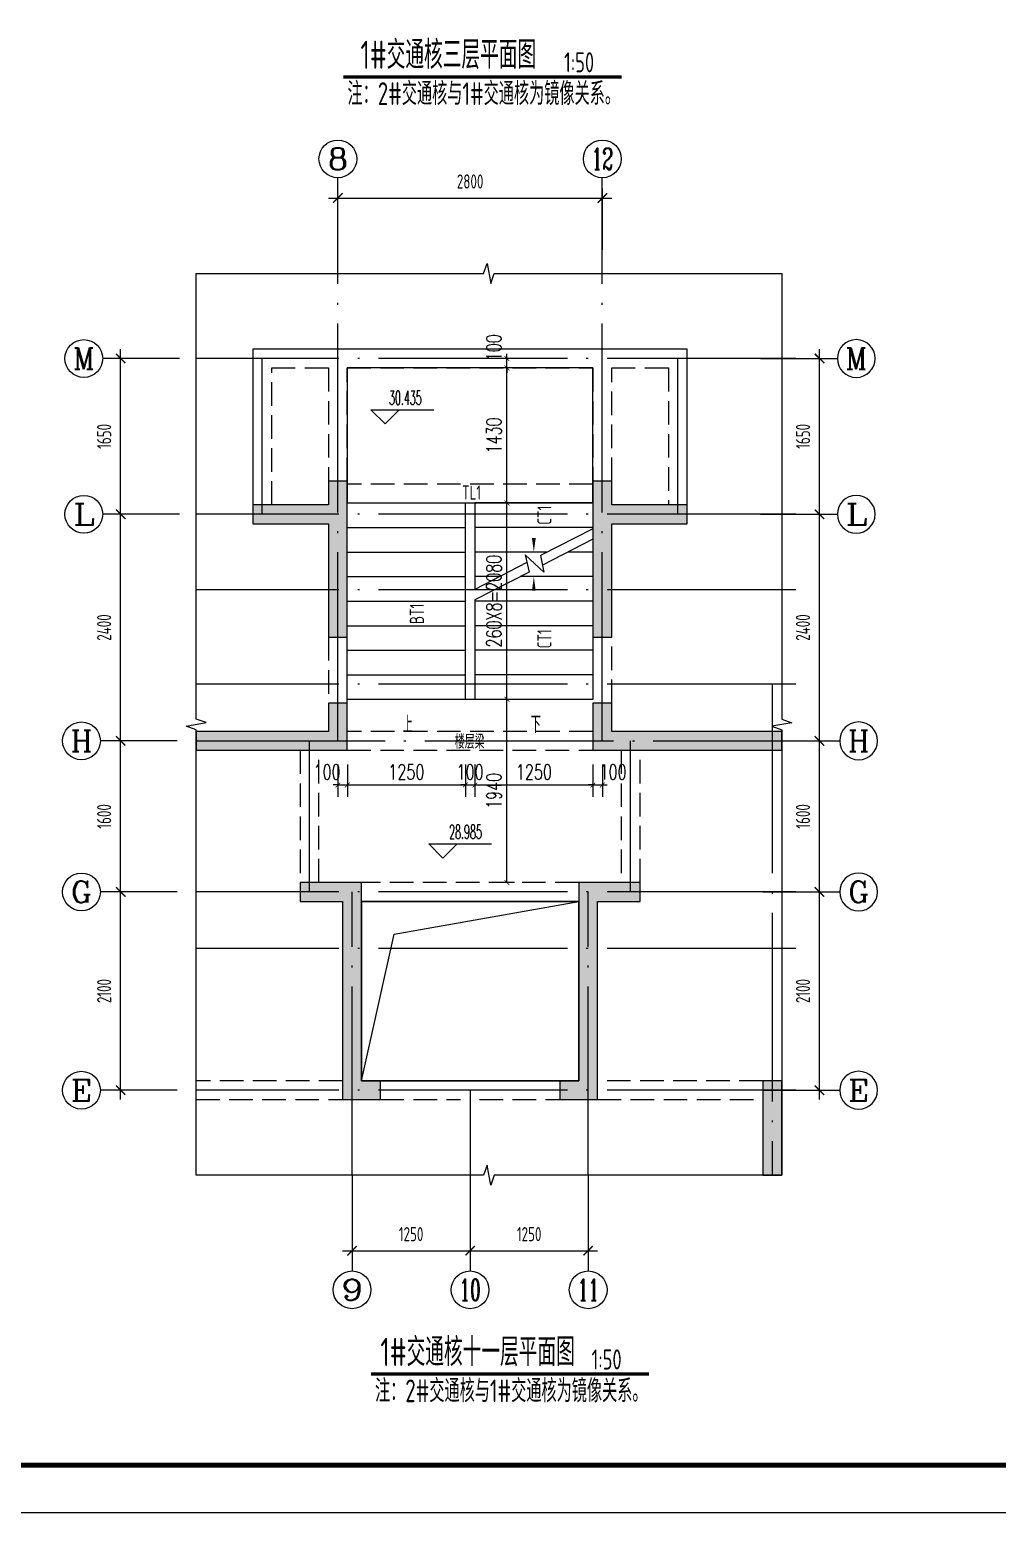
# Model space of a CAD drawing. Extents: x -461650 to 361314, y 245336 to 769729.
# Drawn here: x 233973 to 244218, y 704073 to 719778 of the extents above; entities that cross this region are included whole.
import ezdxf
from ezdxf.enums import TextEntityAlignment as Align

# ---------------------------------------------------------------- set-up
doc = ezdxf.new("R2010")
doc.units = 0
doc.header["$LTSCALE"] = 1000
doc.linetypes.add('DASH', pattern=[0.35, 0.25, -0.1])
doc.linetypes.add('DOTE', pattern=[2.42, 2, -0.2, 0.02, -0.2])
doc.layers.get('0').update_dxf_attribs({"linetype": 'CONTINUOUS'})
doc.layers.get('DEFPOINTS').update_dxf_attribs({"linetype": 'CONTINUOUS'})
for name, color, linetype in [('-TK', 7, 'CONTINUOUS'), ('A-AXIS_TEXT', 7, 'CONTINUOUS'), ('A-DOTE', 10, 'DOTE'), ('AXIS', 3, 'CONTINUOUS'), ('DIM_ELEV', 3, 'CONTINUOUS'), ('DIM_SYMB', 3, 'CONTINUOUS'), ('PUB_TEXT', 2, 'CONTINUOUS'), ('S-D洞口', 4, 'CONTINUOUS'), ('S-L主梁线', 4, 'DASH'), ('S-Q墙填充', 252, 'CONTINUOUS'), ('S-Q墙实线', 6, 'CONTINUOUS'), ('S-Y一般标注', 3, 'CONTINUOUS'), ('TEXT', 2, 'CONTINUOUS'), ('尺寸标注', 86, 'CONTINUOUS')]:
    doc.layers.add(name, color=color, linetype=linetype)
doc.layers.add('AXIS_TEXT', color=7, linetype='CONTINUOUS', lineweight=20)
doc.layers.add('STAIR', color=2, linetype='CONTINUOUS', lineweight=18)
doc.styles.add('_TCH_AXIS', font='COMPLEX', dxfattribs={"bigfont": 'GBCBIG'})
doc.styles.add('_TCH_DIM', font='SIMPLEX.shx', dxfattribs={"width": 0.7, "bigfont": 'GBCBIG.shx'})
doc.styles.add('_TCH_DIM_T3', font='SIMPLEX', dxfattribs={"width": 0.705882, "bigfont": 'GBCBIG'})
doc.styles.add('COMPLEX', font='COMPLEX')
doc.styles.add('TSSD_DIMENSION', font='Tssdeng.shx', dxfattribs={"width": 0.7, "bigfont": 'tssdchn.shx'})
doc.styles.add('TSSD_REIN', font='tssdeng.shx', dxfattribs={"width": 0.7, "height": 300, "bigfont": 'tssdchn.shx'})
doc.dimstyles.new('_TCH_ARCH&&50', dxfattribs={"dimtxt": 157.5, "dimasz": 50, "dimexe": 125, "dimexo": 150, "dimgap": 58.75, "dimtad": 1, "dimdec": 0, "dimzin": 0, "dimdsep": 46, "dimtxsty": '_TCH_DIM_T3', "dimblk": 'ARCHTICK', "dimcen": 0.09, "dimclrt": 7, "dimazin": 0, "dimtfac": 1, "dimtdec": 0, "dimtix": 1, "dimtmove": 2, "dimatfit": 3, "dimldrblk": 'ARCHTICK', "dimfxl": 0, "dimtolj": 1, "dimtzin": 0, "dimarcsym": 0})
doc.dimstyles.new('TSSD_100_100$0', dxfattribs={"dimtxt": 300, "dimasz": 80, "dimexe": 100, "dimexo": 250, "dimgap": 100, "dimtad": 1, "dimdec": 0, "dimzin": 0, "dimdsep": 46, "dimtxsty": 'TSSD_DIMENSION', "dimblk": 'ARCHTICK', "dimcen": 0, "dimdle": 100, "dimclrd": 3, "dimclre": 3, "dimclrt": 7, "dimadec": 0, "dimazin": 0, "dimtfac": 1, "dimtdec": 0, "dimtix": 1, "dimtmove": 2, "dimatfit": 3, "dimldrblk": 'ARCHTICK', "dimfxl": 0, "dimtolj": 1, "dimtzin": 0, "dimarcsym": 0})

# ---------------------------------------------------------------- blocks, each defined once
blk = doc.blocks.new('_ArchTick')
at = {"color": 0, "linetype": 'ByBlock', "const_width": 0.15}
blk.add_lwpolyline([(-0.5, -0.5), (0.5, 0.5)], dxfattribs=at)
blk = doc.blocks.new('*D1400')
at = {"layer": 'DEFPOINTS', "color": 0}
for p in [(239936, 712144), (240036, 712144), (240036, 711777)]:
    blk.add_point(p, dxfattribs=at)
at = {"layer": '尺寸标注', "color": 0, "lineweight": -2}
for p, q in [((239936, 711994), (239936, 711652)), ((240036, 711994), (240036, 711652)), ((239936, 711777), (239886, 711777)), ((239936, 711777), (240036, 711777)), ((240036, 711777), (240086, 711777))]:
    blk.add_line(p, q, dxfattribs=at)
at = {"layer": '尺寸标注', "color": 0, "lineweight": -2, "xscale": 50, "yscale": 50, "zscale": 50}
blk.add_blockref('_ArchTick', (239936, 711777), dxfattribs=at)
at = {"layer": '尺寸标注', "color": 0, "lineweight": -2, "xscale": 50, "yscale": 50, "zscale": 50, "rotation": 180}
blk.add_blockref('_ArchTick', (240036, 711777), dxfattribs=at)
at = {"layer": '尺寸标注', "color": 7, "insert": (240149, 711915), "char_height": 157.5, "attachment_point": 5, "style": '_TCH_DIM_T3'}
blk.add_mtext('\\A1;100', dxfattribs=at)
blk = doc.blocks.new('*D1401')
at = {"layer": 'DEFPOINTS', "color": 0}
for p in [(238686, 712144), (239936, 712144), (239936, 711777)]:
    blk.add_point(p, dxfattribs=at)
at = {"layer": '尺寸标注', "color": 0, "lineweight": -2}
for p, q in [((238686, 711994), (238686, 711652)), ((239936, 711994), (239936, 711652)), ((238686, 711777), (239936, 711777))]:
    blk.add_line(p, q, dxfattribs=at)
at = {"layer": '尺寸标注', "color": 0, "lineweight": -2, "xscale": 50, "yscale": 50, "zscale": 50, "rotation": 180}
blk.add_blockref('_ArchTick', (238686, 711777), dxfattribs=at)
at = {"layer": '尺寸标注', "color": 0, "lineweight": -2, "xscale": 50, "yscale": 50, "zscale": 50}
blk.add_blockref('_ArchTick', (239936, 711777), dxfattribs=at)
at = {"layer": '尺寸标注', "color": 7, "insert": (239311, 711915), "char_height": 157.5, "attachment_point": 5, "style": '_TCH_DIM_T3'}
blk.add_mtext('\\A1;1250', dxfattribs=at)
blk = doc.blocks.new('*D1402')
at = {"layer": 'DEFPOINTS', "color": 0}
for p in [(238586, 712144), (238686, 712144), (238686, 711777)]:
    blk.add_point(p, dxfattribs=at)
at = {"layer": '尺寸标注', "color": 0, "lineweight": -2}
for p, q in [((238586, 711994), (238586, 711652)), ((238686, 711994), (238686, 711652)), ((238586, 711777), (238536, 711777)), ((238586, 711777), (238686, 711777)), ((238686, 711777), (238736, 711777))]:
    blk.add_line(p, q, dxfattribs=at)
at = {"layer": '尺寸标注', "color": 0, "lineweight": -2, "xscale": 50, "yscale": 50, "zscale": 50}
blk.add_blockref('_ArchTick', (238586, 711777), dxfattribs=at)
at = {"layer": '尺寸标注', "color": 0, "lineweight": -2, "xscale": 50, "yscale": 50, "zscale": 50, "rotation": 180}
blk.add_blockref('_ArchTick', (238686, 711777), dxfattribs=at)
at = {"layer": '尺寸标注', "color": 7, "insert": (238636, 711915), "char_height": 157.5, "attachment_point": 5, "style": '_TCH_DIM_T3'}
blk.add_mtext('\\A1;100', dxfattribs=at)
blk = doc.blocks.new('*D1403')
at = {"layer": 'DEFPOINTS', "color": 0}
for p in [(237336, 712144), (238586, 712144), (238586, 711777)]:
    blk.add_point(p, dxfattribs=at)
at = {"layer": '尺寸标注', "color": 0, "lineweight": -2}
for p, q in [((237336, 711994), (237336, 711652)), ((238586, 711994), (238586, 711652)), ((237336, 711777), (238586, 711777))]:
    blk.add_line(p, q, dxfattribs=at)
at = {"layer": '尺寸标注', "color": 0, "lineweight": -2, "xscale": 50, "yscale": 50, "zscale": 50, "rotation": 180}
blk.add_blockref('_ArchTick', (237336, 711777), dxfattribs=at)
at = {"layer": '尺寸标注', "color": 0, "lineweight": -2, "xscale": 50, "yscale": 50, "zscale": 50}
blk.add_blockref('_ArchTick', (238586, 711777), dxfattribs=at)
at = {"layer": '尺寸标注', "color": 7, "insert": (237961, 711915), "char_height": 157.5, "attachment_point": 5, "style": '_TCH_DIM_T3'}
blk.add_mtext('\\A1;1250', dxfattribs=at)
blk = doc.blocks.new('*D1404')
at = {"layer": 'DEFPOINTS', "color": 0}
for p in [(237236, 712144), (237336, 712144), (237336, 711777)]:
    blk.add_point(p, dxfattribs=at)
at = {"layer": '尺寸标注', "color": 0, "lineweight": -2}
for p, q in [((237236, 711994), (237236, 711652)), ((237336, 711994), (237336, 711652)), ((237236, 711777), (237186, 711777)), ((237236, 711777), (237336, 711777)), ((237336, 711777), (237386, 711777))]:
    blk.add_line(p, q, dxfattribs=at)
at = {"layer": '尺寸标注', "color": 0, "lineweight": -2, "xscale": 50, "yscale": 50, "zscale": 50}
blk.add_blockref('_ArchTick', (237236, 711777), dxfattribs=at)
at = {"layer": '尺寸标注', "color": 0, "lineweight": -2, "xscale": 50, "yscale": 50, "zscale": 50, "rotation": 180}
blk.add_blockref('_ArchTick', (237336, 711777), dxfattribs=at)
at = {"layer": '尺寸标注', "color": 7, "insert": (237122, 711915), "char_height": 157.5, "attachment_point": 5, "style": '_TCH_DIM_T3'}
blk.add_mtext('\\A1;100', dxfattribs=at)
blk = doc.blocks.new('*D1405')
at = {"layer": 'DEFPOINTS', "color": 0}
for p in [(239026, 716294), (239255, 716294), (239255, 716194)]:
    blk.add_point(p, dxfattribs=at)
at = {"layer": '尺寸标注', "color": 0, "lineweight": -2}
for p, q in [((239105, 716294), (238901, 716294)), ((239026, 716294), (239026, 716344)), ((239026, 716194), (239026, 716294)), ((239105, 716194), (238901, 716194)), ((239026, 716194), (239026, 716144))]:
    blk.add_line(p, q, dxfattribs=at)
at = {"layer": '尺寸标注', "color": 0, "lineweight": -2, "xscale": 50, "yscale": 50, "zscale": 50}
for p, rotation in [((239026, 716294), 270), ((239026, 716194), 90)]:
    blk.add_blockref('_ArchTick', p, dxfattribs=dict(at, rotation=rotation))
at = {"layer": '尺寸标注', "color": 7, "insert": (238888, 716408), "char_height": 157.5, "attachment_point": 5, "rotation": 90, "style": '_TCH_DIM_T3'}
blk.add_mtext('\\A1;100', dxfattribs=at)
blk = doc.blocks.new('*D1406')
at = {"layer": 'DEFPOINTS', "color": 0}
for p in [(239026, 716194), (239255, 716194), (239255, 714764)]:
    blk.add_point(p, dxfattribs=at)
at = {"layer": '尺寸标注', "color": 0, "lineweight": -2}
for p, q in [((239105, 716194), (238901, 716194)), ((239026, 714764), (239026, 716194)), ((239105, 714764), (238901, 714764))]:
    blk.add_line(p, q, dxfattribs=at)
at = {"layer": '尺寸标注', "color": 0, "lineweight": -2, "xscale": 50, "yscale": 50, "zscale": 50}
for p, rotation in [((239026, 716194), 90), ((239026, 714764), 270)]:
    blk.add_blockref('_ArchTick', p, dxfattribs=dict(at, rotation=rotation))
at = {"layer": '尺寸标注', "color": 7, "insert": (238888, 715479), "char_height": 157.5, "attachment_point": 5, "rotation": 90, "style": '_TCH_DIM_T3'}
blk.add_mtext('\\A1;1430', dxfattribs=at)
blk = doc.blocks.new('*D1407')
at = {"layer": 'DEFPOINTS', "color": 0}
for p in [(239026, 714764), (239255, 714764), (239255, 712684)]:
    blk.add_point(p, dxfattribs=at)
at = {"layer": '尺寸标注', "color": 0, "lineweight": -2}
for p, q in [((239105, 714764), (238901, 714764)), ((239026, 712684), (239026, 714764)), ((239105, 712684), (238901, 712684))]:
    blk.add_line(p, q, dxfattribs=at)
at = {"layer": '尺寸标注', "color": 0, "lineweight": -2, "xscale": 50, "yscale": 50, "zscale": 50}
for p, rotation in [((239026, 714764), 90), ((239026, 712684), 270)]:
    blk.add_blockref('_ArchTick', p, dxfattribs=dict(at, rotation=rotation))
at = {"layer": '尺寸标注', "color": 7, "insert": (238888, 713724), "char_height": 157.5, "attachment_point": 5, "rotation": 90, "style": '_TCH_DIM_T3'}
blk.add_mtext('\\A1;260X8=2080', dxfattribs=at)
blk = doc.blocks.new('*D1408')
at = {"layer": 'DEFPOINTS', "color": 0}
for p in [(239026, 712684), (239255, 712684), (239255, 710744)]:
    blk.add_point(p, dxfattribs=at)
at = {"layer": '尺寸标注', "color": 0, "lineweight": -2}
for p, q in [((239105, 712684), (238901, 712684)), ((239026, 710744), (239026, 712684)), ((239105, 710744), (238901, 710744))]:
    blk.add_line(p, q, dxfattribs=at)
at = {"layer": '尺寸标注', "color": 0, "lineweight": -2, "xscale": 50, "yscale": 50, "zscale": 50}
for p, rotation in [((239026, 712684), 90), ((239026, 710744), 270)]:
    blk.add_blockref('_ArchTick', p, dxfattribs=dict(at, rotation=rotation))
at = {"layer": '尺寸标注', "color": 7, "insert": (238888, 711714), "char_height": 157.5, "attachment_point": 5, "rotation": 90, "style": '_TCH_DIM_T3'}
blk.add_mtext('\\A1;1940', dxfattribs=at)
blk = doc.blocks.new('20210810.16290393')
at = {"layer": 'STAIR'}
for p, q in [((2600, 3510), (0, 3510)), ((0, 3510), (0, 2080)), ((2600, 2080), (2600, 3510)), ((0, 0), (0, 2080)), ((0, 2080), (1250, 2080)), ((0, 2080), (2600, 2080)), ((1250, 0), (1250, 2080)), ((1250, 0), (1250, 2080)), ((2600, 2080), (1350, 2080)), ((1350, 2080), (1350, 1165)), ((1350, 2080), (1350, 1165)), ((2600, 2080), (2600, 1807)), ((0, 1820), (1250, 1820)), ((2600, 1820), (1350, 1820)), ((2600, 1807), (2044, 1522)), ((2600, 1695), (2066, 1420)), ((2600, 1695), (2600, 0)), ((0, 1560), (1250, 1560)), ((2119, 1560), (1350, 1560)), ((1902, 1449), (1350, 1165)), ((2082, 1347), (1884, 1530)), ((1884, 1530), (1924, 1347)), ((2044, 1522), (2082, 1347)), ((2600, 1560), (2338, 1560)), ((0, 1300), (1250, 1300)), ((1924, 1347), (1350, 1053)), ((1612, 1300), (1350, 1300)), ((2600, 1300), (1831, 1300)), ((0, 1040), (1250, 1040)), ((1350, 1053), (1350, 0)), ((1350, 1053), (1350, 0)), ((2600, 1040), (1350, 1040)), ((0, 780), (1250, 780)), ((2600, 780), (1350, 780)), ((0, 520), (1250, 520)), ((2600, 520), (1350, 520)), ((0, 260), (1250, 260)), ((2600, 260), (1350, 260)), ((2600, 0), (0, 0))]:
    blk.add_line(p, q, dxfattribs=at)
blk = doc.blocks.new('A1')
blk.add_lwpolyline([(0, 59400), (0, 0), (84100, 0), (84100, 59400)], close=True)
at = {"const_width": 100}
blk.add_lwpolyline([(2500, 58400), (2500, 1000), (83100, 1000), (83100, 58400)], close=True, dxfattribs=at)
blk = doc.blocks.new('*D410')
at = {"layer": 'DEFPOINTS', "color": 0}
for p in [(547252, 151814), (544452, 151014), (547252, 151014)]:
    blk.add_point(p, dxfattribs=at)
at = {"layer": 'S-Y一般标注', "color": 0, "lineweight": -2}
for p, q in [((544452, 151264), (544452, 151914)), ((547252, 151264), (547252, 151914)), ((544352, 151814), (547352, 151814))]:
    blk.add_line(p, q, dxfattribs=at)
at = {"layer": 'S-Y一般标注', "color": 0, "lineweight": -2, "xscale": 100, "yscale": 100, "zscale": 100, "rotation": 180}
blk.add_blockref('_ArchTick', (544452, 151814), dxfattribs=at)
at = {"layer": 'S-Y一般标注', "color": 0, "lineweight": -2, "xscale": 100, "yscale": 100, "zscale": 100}
blk.add_blockref('_ArchTick', (547252, 151814), dxfattribs=at)
at = {"layer": 'S-Y一般标注', "color": 7, "insert": (545852, 151989), "char_height": 150, "attachment_point": 5, "style": 'TSSD_DIMENSION'}
blk.add_mtext('\\A1;2800', dxfattribs=at)
blk = doc.blocks.new('ArchTick')
at = {"color": 0, "linetype": 'ByBlock', "lineweight": -2, "const_width": 0.075}
blk.add_lwpolyline([(-0.25, -0.25), (0.25, 0.25)], dxfattribs=at)
blk = doc.blocks.new('*D411')
at = {"layer": 'DEFPOINTS', "color": 0}
for p in [(542152, 144464), (542952, 144464), (542952, 142364)]:
    blk.add_point(p, dxfattribs=at)
at = {"layer": 'S-Y一般标注', "color": 0, "lineweight": -2}
for p, q in [((542152, 142264), (542152, 144564)), ((542702, 144464), (542052, 144464)), ((542702, 142364), (542052, 142364))]:
    blk.add_line(p, q, dxfattribs=at)
at = {"layer": 'S-Y一般标注', "color": 0, "lineweight": -2, "xscale": 100, "yscale": 100, "zscale": 100}
for p, rotation in [((542152, 144464), 90), ((542152, 142364), 270)]:
    blk.add_blockref('_ArchTick', p, dxfattribs=dict(at, rotation=rotation))
at = {"layer": 'S-Y一般标注', "color": 7, "insert": (541977, 143414), "char_height": 150, "attachment_point": 5, "rotation": 90, "style": 'TSSD_DIMENSION'}
blk.add_mtext('\\A1;2100', dxfattribs=at)
blk = doc.blocks.new('*D412')
at = {"layer": 'DEFPOINTS', "color": 0}
for p in [(542152, 146064), (542952, 146064), (542952, 144464)]:
    blk.add_point(p, dxfattribs=at)
at = {"layer": 'S-Y一般标注', "color": 0, "lineweight": -2}
for p, q in [((542702, 146064), (542052, 146064)), ((542152, 144364), (542152, 146164)), ((542702, 144464), (542052, 144464))]:
    blk.add_line(p, q, dxfattribs=at)
at = {"layer": 'S-Y一般标注', "color": 0, "lineweight": -2, "xscale": 100, "yscale": 100, "zscale": 100}
for p, rotation in [((542152, 146064), 90), ((542152, 144464), 270)]:
    blk.add_blockref('_ArchTick', p, dxfattribs=dict(at, rotation=rotation))
at = {"layer": 'S-Y一般标注', "color": 7, "insert": (541977, 145264), "char_height": 150, "attachment_point": 5, "rotation": 90, "style": 'TSSD_DIMENSION'}
blk.add_mtext('\\A1;1600', dxfattribs=at)
blk = doc.blocks.new('*D413')
at = {"layer": 'DEFPOINTS', "color": 0}
for p in [(542152, 148464), (542952, 148464), (542952, 146064)]:
    blk.add_point(p, dxfattribs=at)
at = {"layer": 'S-Y一般标注', "color": 0, "lineweight": -2}
for p, q in [((542702, 148464), (542052, 148464)), ((542152, 145964), (542152, 148564)), ((542702, 146064), (542052, 146064))]:
    blk.add_line(p, q, dxfattribs=at)
at = {"layer": 'S-Y一般标注', "color": 0, "lineweight": -2, "xscale": 100, "yscale": 100, "zscale": 100}
for p, rotation in [((542152, 148464), 90), ((542152, 146064), 270)]:
    blk.add_blockref('_ArchTick', p, dxfattribs=dict(at, rotation=rotation))
at = {"layer": 'S-Y一般标注', "color": 7, "insert": (541977, 147264), "char_height": 150, "attachment_point": 5, "rotation": 90, "style": 'TSSD_DIMENSION'}
blk.add_mtext('\\A1;2400', dxfattribs=at)
blk = doc.blocks.new('*D414')
at = {"layer": 'DEFPOINTS', "color": 0}
for p in [(544602, 141464), (545852, 141464), (545852, 140664)]:
    blk.add_point(p, dxfattribs=at)
at = {"layer": 'S-Y一般标注', "color": 0, "lineweight": -2}
for p, q in [((544602, 141214), (544602, 140564)), ((545852, 141214), (545852, 140564)), ((544502, 140664), (545952, 140664))]:
    blk.add_line(p, q, dxfattribs=at)
at = {"layer": 'S-Y一般标注', "color": 0, "lineweight": -2, "xscale": 100, "yscale": 100, "zscale": 100, "rotation": 180}
blk.add_blockref('_ArchTick', (544602, 140664), dxfattribs=at)
at = {"layer": 'S-Y一般标注', "color": 0, "lineweight": -2, "xscale": 100, "yscale": 100, "zscale": 100}
blk.add_blockref('_ArchTick', (545852, 140664), dxfattribs=at)
at = {"layer": 'S-Y一般标注', "color": 7, "insert": (545227, 140839), "char_height": 150, "attachment_point": 5, "style": 'TSSD_DIMENSION'}
blk.add_mtext('\\A1;1250', dxfattribs=at)
blk = doc.blocks.new('*D415')
at = {"layer": 'DEFPOINTS', "color": 0}
for p in [(542152, 150114), (542952, 150114), (542952, 148464)]:
    blk.add_point(p, dxfattribs=at)
at = {"layer": 'S-Y一般标注', "color": 0, "lineweight": -2}
for p, q in [((542152, 148364), (542152, 150214)), ((542702, 150114), (542052, 150114)), ((542702, 148464), (542052, 148464))]:
    blk.add_line(p, q, dxfattribs=at)
at = {"layer": 'S-Y一般标注', "color": 0, "lineweight": -2, "xscale": 100, "yscale": 100, "zscale": 100}
for p, rotation in [((542152, 150114), 90), ((542152, 148464), 270)]:
    blk.add_blockref('_ArchTick', p, dxfattribs=dict(at, rotation=rotation))
at = {"layer": 'S-Y一般标注', "color": 7, "insert": (541977, 149289), "char_height": 150, "attachment_point": 5, "rotation": 90, "style": 'TSSD_DIMENSION'}
blk.add_mtext('\\A1;1650', dxfattribs=at)
blk = doc.blocks.new('*D416')
at = {"layer": 'DEFPOINTS', "color": 0}
for p in [(545852, 141464), (547102, 141464), (547102, 140664)]:
    blk.add_point(p, dxfattribs=at)
at = {"layer": 'S-Y一般标注', "color": 0, "lineweight": -2}
for p, q in [((545852, 141214), (545852, 140564)), ((547102, 141214), (547102, 140564)), ((545752, 140664), (547202, 140664))]:
    blk.add_line(p, q, dxfattribs=at)
at = {"layer": 'S-Y一般标注', "color": 0, "lineweight": -2, "xscale": 100, "yscale": 100, "zscale": 100, "rotation": 180}
blk.add_blockref('_ArchTick', (545852, 140664), dxfattribs=at)
at = {"layer": 'S-Y一般标注', "color": 0, "lineweight": -2, "xscale": 100, "yscale": 100, "zscale": 100}
blk.add_blockref('_ArchTick', (547102, 140664), dxfattribs=at)
at = {"layer": 'S-Y一般标注', "color": 7, "insert": (546477, 140839), "char_height": 150, "attachment_point": 5, "style": 'TSSD_DIMENSION'}
blk.add_mtext('\\A1;1250', dxfattribs=at)
blk = doc.blocks.new('_AXISO')
blk.add_circle((0, 0), 0.5)
at = {"layer": 'A-AXIS_TEXT', "style": 'COMPLEX', "width": 1.041667}
blk.add_attdef('A', text='', height=0.56, dxfattribs=at).set_placement((-0.25, -0.28), (0.25, -0.28), align=Align.FIT)
blk = doc.blocks.new('*D418')
at = {"layer": 'DEFPOINTS', "color": 0}
for p in [(548751, 144464), (549551, 144464), (548751, 142364)]:
    blk.add_point(p, dxfattribs=at)
at = {"layer": 'S-Y一般标注', "color": 0, "lineweight": -2}
for p, q in [((549551, 142264), (549551, 144564)), ((549001, 144464), (549651, 144464)), ((549001, 142364), (549651, 142364))]:
    blk.add_line(p, q, dxfattribs=at)
at = {"layer": 'S-Y一般标注', "color": 0, "lineweight": -2, "xscale": 100, "yscale": 100, "zscale": 100}
for p, rotation in [((549551, 144464), 90), ((549551, 142364), 270)]:
    blk.add_blockref('_ArchTick', p, dxfattribs=dict(at, rotation=rotation))
at = {"layer": 'S-Y一般标注', "color": 7, "insert": (549376, 143414), "char_height": 150, "attachment_point": 5, "rotation": 90, "style": 'TSSD_DIMENSION'}
blk.add_mtext('\\A1;2100', dxfattribs=at)
blk = doc.blocks.new('*D419')
at = {"layer": 'DEFPOINTS', "color": 0}
for p in [(548751, 146064), (549551, 146064), (548751, 144464)]:
    blk.add_point(p, dxfattribs=at)
at = {"layer": 'S-Y一般标注', "color": 0, "lineweight": -2}
for p, q in [((549001, 146064), (549651, 146064)), ((549551, 144364), (549551, 146164)), ((549001, 144464), (549651, 144464))]:
    blk.add_line(p, q, dxfattribs=at)
at = {"layer": 'S-Y一般标注', "color": 0, "lineweight": -2, "xscale": 100, "yscale": 100, "zscale": 100}
for p, rotation in [((549551, 146064), 90), ((549551, 144464), 270)]:
    blk.add_blockref('_ArchTick', p, dxfattribs=dict(at, rotation=rotation))
at = {"layer": 'S-Y一般标注', "color": 7, "insert": (549376, 145264), "char_height": 150, "attachment_point": 5, "rotation": 90, "style": 'TSSD_DIMENSION'}
blk.add_mtext('\\A1;1600', dxfattribs=at)
blk = doc.blocks.new('*D420')
at = {"layer": 'DEFPOINTS', "color": 0}
for p in [(548751, 148464), (549551, 148464), (548751, 146064)]:
    blk.add_point(p, dxfattribs=at)
at = {"layer": 'S-Y一般标注', "color": 0, "lineweight": -2}
for p, q in [((549001, 148464), (549651, 148464)), ((549551, 145964), (549551, 148564)), ((549001, 146064), (549651, 146064))]:
    blk.add_line(p, q, dxfattribs=at)
at = {"layer": 'S-Y一般标注', "color": 0, "lineweight": -2, "xscale": 100, "yscale": 100, "zscale": 100}
for p, rotation in [((549551, 148464), 90), ((549551, 146064), 270)]:
    blk.add_blockref('_ArchTick', p, dxfattribs=dict(at, rotation=rotation))
at = {"layer": 'S-Y一般标注', "color": 7, "insert": (549376, 147264), "char_height": 150, "attachment_point": 5, "rotation": 90, "style": 'TSSD_DIMENSION'}
blk.add_mtext('\\A1;2400', dxfattribs=at)
blk = doc.blocks.new('*D417')
at = {"layer": 'DEFPOINTS', "color": 0}
for p in [(548751, 150114), (549551, 150114), (548751, 148464)]:
    blk.add_point(p, dxfattribs=at)
at = {"layer": 'S-Y一般标注', "color": 0, "lineweight": -2}
for p, q in [((549551, 148364), (549551, 150214)), ((549001, 150114), (549651, 150114)), ((549001, 148464), (549651, 148464))]:
    blk.add_line(p, q, dxfattribs=at)
at = {"layer": 'S-Y一般标注', "color": 0, "lineweight": -2, "xscale": 100, "yscale": 100, "zscale": 100}
for p, rotation in [((549551, 150114), 90), ((549551, 148464), 270)]:
    blk.add_blockref('_ArchTick', p, dxfattribs=dict(at, rotation=rotation))
at = {"layer": 'S-Y一般标注', "color": 7, "insert": (549376, 149289), "char_height": 150, "attachment_point": 5, "rotation": 90, "style": 'TSSD_DIMENSION'}
blk.add_mtext('\\A1;1650', dxfattribs=at)
blk = doc.blocks.new('20210810.17493656')
at = {"layer": 'AXIS'}
for p, q in [((2914.6, 10964.4), (2914.6, 11979)), ((5714.6, 10964.4), (5714.6, 11979)), ((1239.6, 10064.4), (425, 10064.4)), ((7389, 10064.4), (8203.6, 10064.4)), ((1239.6, 8414.4), (425, 8414.4)), ((7389, 8414.4), (8203.6, 8414.4)), ((1214.6, 6014.6), (400, 6014.6)), ((7414, 6014.6), (8228.6, 6014.6)), ((1214.6, 4414.4), (400, 4414.4)), ((7414, 4414.4), (8228.6, 4414.4)), ((1214.6, 2314.4), (400, 2314.4)), ((7414, 2314.4), (8228.6, 2314.4)), ((3065.1, 1414.6), (3065.1, 400)), ((4314.6, 1414.6), (4314.6, 400)), ((5565.1, 1414.6), (5565.1, 400))]:
    blk.add_line(p, q, dxfattribs=at)
ref = blk.add_blockref('_AXISO', (2914.6, 12179), dxfattribs=dict(at, xscale=400, yscale=400, zscale=400))
ref.add_attrib('A', '8', dxfattribs={"layer": 'AXIS_TEXT', "height": 226.3, "style": '_TCH_AXIS', "width": 1.5}).set_placement((2801.5, 12065.8), (3027.8, 12065.8), align=Align.FIT)
ref = blk.add_blockref('_AXISO', (5714.6, 12179), dxfattribs=dict(at, xscale=400, yscale=400, zscale=400))
ref.add_attrib('A', '12', dxfattribs={"layer": 'AXIS_TEXT', "height": 226.27, "style": '_TCH_AXIS', "width": 0.724138}).set_placement((5601.5, 12065.8), (5827.8, 12065.8), align=Align.FIT)
ref = blk.add_blockref('_AXISO', (225, 10064.4), dxfattribs=dict(at, xscale=400, yscale=400, zscale=400))
ref.add_attrib('A', 'M', dxfattribs={"layer": 'AXIS_TEXT', "height": 226.3, "style": '_TCH_AXIS'}).set_placement((111.9, 9951.2), (338.1, 9951.2), align=Align.FIT)
ref = blk.add_blockref('_AXISO', (8403.6, 10064.4), dxfattribs=dict(at, xscale=-400, yscale=400, zscale=400))
ref.add_attrib('A', 'M', dxfattribs={"layer": 'AXIS_TEXT', "height": 226.3, "style": '_TCH_AXIS'}).set_placement((8290.4, 9951.2), (8516.7, 9951.2), align=Align.FIT)
ref = blk.add_blockref('_AXISO', (225, 8414.4), dxfattribs=dict(at, xscale=400, yscale=400, zscale=400))
ref.add_attrib('A', 'L', dxfattribs={"layer": 'AXIS_TEXT', "height": 226.3, "style": '_TCH_AXIS', "width": 1.4}).set_placement((111.9, 8301.2), (338.1, 8301.2), align=Align.FIT)
ref = blk.add_blockref('_AXISO', (8403.6, 8414.4), dxfattribs=dict(at, xscale=-400, yscale=400, zscale=400))
ref.add_attrib('A', 'L', dxfattribs={"layer": 'AXIS_TEXT', "height": 226.3, "style": '_TCH_AXIS', "width": 1.4}).set_placement((8290.4, 8301.2), (8516.7, 8301.2), align=Align.FIT)
ref = blk.add_blockref('_AXISO', (200, 6014.6), dxfattribs=dict(at, xscale=400, yscale=400, zscale=400))
ref.add_attrib('A', 'H', dxfattribs={"layer": 'AXIS_TEXT', "height": 226.3, "style": '_TCH_AXIS', "width": 1.05}).set_placement((86.9, 5901.5), (313.1, 5901.5), align=Align.FIT)
ref = blk.add_blockref('_AXISO', (8428.6, 6014.6), dxfattribs=dict(at, xscale=-400, yscale=400, zscale=400))
ref.add_attrib('A', 'H', dxfattribs={"layer": 'AXIS_TEXT', "height": 226.3, "style": '_TCH_AXIS', "width": 1.05}).set_placement((8315.4, 5901.5), (8541.7, 5901.5), align=Align.FIT)
ref = blk.add_blockref('_AXISO', (200, 4414.4), dxfattribs=dict(at, xscale=400, yscale=400, zscale=400))
ref.add_attrib('A', 'G', dxfattribs={"layer": 'AXIS_TEXT', "height": 226.3, "style": '_TCH_AXIS', "width": 1.166667}).set_placement((86.9, 4301.2), (313.1, 4301.2), align=Align.FIT)
ref = blk.add_blockref('_AXISO', (8428.6, 4414.4), dxfattribs=dict(at, xscale=-400, yscale=400, zscale=400))
ref.add_attrib('A', 'G', dxfattribs={"layer": 'AXIS_TEXT', "height": 226.3, "style": '_TCH_AXIS', "width": 1.166667}).set_placement((8315.4, 4301.2), (8541.7, 4301.2), align=Align.FIT)
ref = blk.add_blockref('_AXISO', (200, 2314.4), dxfattribs=dict(at, xscale=400, yscale=400, zscale=400))
ref.add_attrib('A', 'E', dxfattribs={"layer": 'AXIS_TEXT', "height": 226.3, "style": '_TCH_AXIS', "width": 1.3125}).set_placement((86.9, 2201.2), (313.1, 2201.2), align=Align.FIT)
ref = blk.add_blockref('_AXISO', (8428.6, 2314.4), dxfattribs=dict(at, xscale=-400, yscale=400, zscale=400))
ref.add_attrib('A', 'E', dxfattribs={"layer": 'AXIS_TEXT', "height": 226.3, "style": '_TCH_AXIS', "width": 1.3125}).set_placement((8315.4, 2201.2), (8541.7, 2201.2), align=Align.FIT)
ref = blk.add_blockref('_AXISO', (3065.1, 200), dxfattribs=dict(at, xscale=400, yscale=400, zscale=400))
ref.add_attrib('A', '9', dxfattribs={"layer": 'AXIS_TEXT', "height": 226.3, "style": '_TCH_AXIS', "width": 1.5}).set_placement((2952, 86.9), (3178.2, 86.9), align=Align.FIT)
ref = blk.add_blockref('_AXISO', (4314.6, 200), dxfattribs=dict(at, xscale=400, yscale=400, zscale=400))
ref.add_attrib('A', '10', dxfattribs={"layer": 'AXIS_TEXT', "height": 226.27, "style": '_TCH_AXIS', "width": 0.724138}).set_placement((4201.5, 86.9), (4427.8, 86.9), align=Align.FIT)
ref = blk.add_blockref('_AXISO', (5565.1, 200), dxfattribs=dict(at, xscale=400, yscale=400, zscale=400))
ref.add_attrib('A', '11', dxfattribs={"layer": 'AXIS_TEXT', "height": 226.27, "style": '_TCH_AXIS', "width": 0.875}).set_placement((5452, 86.9), (5678.2, 86.9), align=Align.FIT)
at = {"layer": 'S-Y一般标注'}
for base, p1, p2, picture, middle in [((5714.6, 11764.4), (2914.6, 10964.4), (5714.6, 10964.4), '*D410', (4314.6, 11939.4)), ((4314.6, 614.6), (3064.6, 1414.6), (4314.6, 1414.6), '*D414', (3689.6, 789.6)), ((5564.6, 614.6), (4314.6, 1414.6), (5564.6, 1414.6), '*D416', (4939.6, 789.6))]:
    dim = blk.add_linear_dim(base=base, p1=p1, p2=p2, dimstyle='TSSD_100_100$0', override={"dimtxt": 150, "dimtxsty": 'TSSD_DIMENSION', "dimldrblk": 'ArchTick'}, dxfattribs=at)
    dim.commit()
    dim.dimension.update_dxf_attribs({"geometry": picture, "text_midpoint": middle, "insert": (-541537, -140049.3)})
for base, p1, p2, picture, middle in [((614.6, 10064.4), (1414.6, 8414.4), (1414.6, 10064.4), '*D415', (439.6, 9239.4)), ((8014, 10064.4), (7214, 8414.4), (7214, 10064.4), '*D417', (7839, 9239.4)), ((614.6, 8414.4), (1414.6, 6014.6), (1414.6, 8414.4), '*D413', (439.6, 7214.5)), ((8014, 8414.4), (7214, 6014.6), (7214, 8414.4), '*D420', (7839, 7214.5)), ((614.6, 6014.6), (1414.6, 4414.4), (1414.6, 6014.6), '*D412', (439.6, 5214.5)), ((8014, 6014.6), (7214, 4414.4), (7214, 6014.6), '*D419', (7839, 5214.5)), ((614.6, 4414.4), (1414.6, 2314.4), (1414.6, 4414.4), '*D411', (439.6, 3364.4)), ((8014, 4414.4), (7214, 2314.4), (7214, 4414.4), '*D418', (7839, 3364.4))]:
    dim = blk.add_linear_dim(base=base, p1=p1, p2=p2, angle=90, dimstyle='TSSD_100_100$0', override={"dimtxt": 150, "dimtxsty": 'TSSD_DIMENSION', "dimldrblk": 'ArchTick'}, dxfattribs=at)
    dim.commit()
    dim.dimension.update_dxf_attribs({"geometry": picture, "text_midpoint": middle, "insert": (-541537, -140049.3)})

msp = doc.modelspace()

# ---------------------------------------------------------------- hatches: boundary and pattern name
at = {"layer": 'S-Q墙填充'}
h = msp.add_hatch(color=252, dxfattribs=at)
h.dxf.hatch_style = 1
h.paths.add_polyline_path([(237335.54, 714644.12), (237335.54, 714994.12), (237135.54, 714994.12), (237135.54, 714744.12), (236335.42, 714744.12), (236335.42, 714544.12), (237135.54, 714544.12), (237135.54, 713344.12), (237335.54, 713344.12)])
h = msp.add_hatch(color=252, dxfattribs=at)
h.dxf.hatch_style = 1
h.paths.add_polyline_path([(239935.54, 714644.12), (239935.54, 713344.12), (240135.54, 713344.12), (240135.54, 714544.12), (240935.15, 714544.12), (240935.15, 714744.12), (240135.54, 714744.12), (240135.54, 714994.12), (239935.54, 714994.12)])
h = msp.add_hatch(color=252, dxfattribs=at)
h.dxf.hatch_style = 1
h.paths.add_polyline_path([(237335.54, 712144.39), (237335.54, 712644.39), (237135.54, 712644.39), (237135.54, 712344.39), (236935.48, 712344.39), (235735.54, 712344.39), (235735.54, 712144.39), (236935.48, 712144.39)])
h = msp.add_hatch(color=252, dxfattribs=at)
h.dxf.hatch_style = 1
h.paths.add_polyline_path([(240135.54, 712344.39), (240135.54, 712644.39), (239935.54, 712644.39), (239935.54, 712144.39), (240335.42, 712144.39), (241935.54, 712144.39), (241935.54, 712344.39), (240335.42, 712344.39)])
h = msp.add_hatch(color=252, dxfattribs=at)
h.dxf.hatch_style = 1
h.paths.add_polyline_path([(237485.54, 710744.12), (236835.48, 710744.12), (236835.48, 710544.12), (237285.54, 710544.12), (237285.54, 708444.12), (237685.54, 708444.12), (237685.54, 708644.12), (237485.54, 708644.12)])
h = msp.add_hatch(color=252, dxfattribs=at)
h.dxf.hatch_style = 1
h.paths.add_polyline_path([(239785.54, 708644.12), (239585.54, 708644.12), (239585.54, 708444.12), (239985.54, 708444.12), (239985.54, 710544.12), (240435.42, 710544.12), (240435.42, 710744.12), (239785.54, 710744.12)])
h = msp.add_hatch(color=252, dxfattribs=at)
h.dxf.hatch_style = 1
h.paths.add_polyline_path([(241935.54, 707644.39), (241935.53, 708644.12), (241735.53, 708644.12), (241735.54, 707644.39)])

# ---------------------------------------------------------------- linework, layer by layer
at = {"layer": 'A-DOTE'}
for p, q in [((237235.54, 712244.39), (237235.54, 717194.12)), ((240035.54, 712244.39), (240035.54, 717194.12)), ((242085.55, 716294.12), (235735.54, 716294.12)), ((236435.54, 714644.12), (236435.54, 716294.12)), ((240835.54, 714644.12), (240835.54, 716294.12)), ((242085.55, 714644.12), (235735.54, 714644.12)), ((242085.55, 713844.12), (235735.54, 713844.12)), ((242085.55, 712844.12), (235735.54, 712844.12)), ((241835.33, 712844.12), (241835.54, 707644.39)), ((235735.54, 712244.39), (242085.55, 712244.39)), ((236935.54, 710644.12), (236935.54, 712244.12)), ((240335.54, 710644.12), (240335.54, 712244.12)), ((242085.55, 710644.12), (235735.54, 710644.12)), ((237385.54, 707644.38), (237385.54, 710644.12)), ((239885.54, 707644.4), (239885.54, 710644.12)), ((242085.55, 710044.12), (235735.54, 710044.12)), ((242085.55, 708544.12), (235735.54, 708544.12)), ((238635.54, 708544.12), (238635.54, 707644.39))]:
    msp.add_line(p, q, dxfattribs=at)
at = {"layer": 'DIM_ELEV', "color": 6}
for p, q in [((237735.15, 715601.99), (237585.15, 715751.99)), ((237585.15, 715751.99), (238250.07, 715751.99)), ((237735.15, 715601.99), (237885.15, 715751.99)), ((238347.77, 711003.08), (238197.77, 711153.08)), ((238197.77, 711153.08), (238862.69, 711153.08)), ((238347.77, 711003.08), (238197.77, 711153.08)), ((238197.77, 711153.08), (238862.69, 711153.08)), ((238347.77, 711003.08), (238497.77, 711153.08)), ((238347.77, 711003.08), (238497.77, 711153.08))]:
    msp.add_line(p, q, dxfattribs=at)
at = {"layer": 'DIM_SYMB', "const_width": 35}
for points in [[(237294.8, 719277.49), (240239.53, 719277.49)], [(237585.95, 705537.6), (240530.68, 705537.6)]]:
    msp.add_lwpolyline(points, dxfattribs=at)
at = {"layer": 'DIM_SYMB'}
for points in [[(235735.54, 717194.12), (238779.29, 717194.12), (238817.5, 717299.12), (238854.53, 717089.12), (238891.79, 717194.12), (241935.54, 717194.12)], [(235735.54, 707644.12), (235735.54, 712362.87), (235630.54, 712401.09), (235840.54, 712438.12), (235735.54, 712475.37), (235735.54, 717194.12)], [(241935.54, 717194.12), (241935.54, 712475.37), (242040.54, 712437.16), (241830.54, 712400.13), (241935.54, 712362.87), (241935.54, 707644.12)], [(241935.54, 707644.12), (238891.79, 707644.12), (238853.57, 707539.12), (238816.54, 707749.12), (238779.29, 707644.12), (235735.54, 707644.12)]]:
    msp.add_lwpolyline(points, dxfattribs=at)
for points in [[(237960.54, 712554.12, 0, 0, 0), (237960.54, 715479.12, 0, 0, 0), (239310.54, 715479.12, 0, 0, 0), (239310.54, 714244.12, 0, 40, 0), (239310.54, 714394.12, 0, 0, 0)], [(239310.54, 712554.12, 0, 0, 0), (239310.54, 713984.12, 0, 40, 0), (239310.54, 713834.12, 0, 0, 0)]]:
    msp.add_lwpolyline(points, format="xyseb", dxfattribs=at)
at = {"layer": 'S-D洞口', "color": 5}
msp.add_lwpolyline([(237485.54, 708644.12), (239785.54, 708644.12), (239785.54, 710544.12), (237485.54, 710544.12), (237485.54, 708644.12), (237832.37, 710197.3), (239785.54, 710544.12)], dxfattribs=at)
msp.add_lwpolyline([(237485.54, 708644.12), (239785.54, 708644.12), (239785.54, 710544.12), (237485.54, 710544.12), (237485.54, 708644.12), (237832.37, 710197.3), (239785.54, 710544.12)], dxfattribs=at)
at = {"layer": 'S-L主梁线', "linetype": 'ByBlock', "lineweight": 18}
for p, q in [((236335.12, 716394.12), (236335.42, 714744.12)), ((240935.33, 716394.12), (236335.12, 716394.12)), ((240935.15, 714744.12), (240935.33, 716394.12)), ((237485.54, 710544.12), (239785.54, 710544.12)), ((238635.55, 708644.12), (237685.54, 708644.12)), ((239585.54, 708644.12), (238635.55, 708644.12))]:
    msp.add_line(p, q, dxfattribs=at)
at = {"layer": 'S-L主梁线', "linetype": 'DASH', "lineweight": 18}
for p, q in [((236535.25, 716194.03), (237135.54, 716194.11)), ((236535.4, 714744.12), (236535.25, 716194.03)), ((237135.54, 716194.11), (237135.54, 714994.12)), ((237335.54, 714994.12), (237335.54, 716194.12)), ((237335.54, 716194.12), (239935.05, 716194.12)), ((239935.05, 716194.12), (239935.5, 714994.12)), ((240135.54, 714994.12), (240134.88, 716194.12)), ((240135.05, 716194.12), (240735.52, 716194.12)), ((240735.31, 716194.12), (240735.16, 714744.12)), ((239935.5, 714964.12), (237335.54, 714964.12)), ((237335.54, 714764.12), (239935.54, 714764.12)), ((237135.54, 713344.12), (237135.54, 712644.39)), ((237335.54, 712644.39), (237335.54, 713344.12)), ((239935.54, 713344.12), (239935.54, 712644.39)), ((240135.54, 712644.39), (240135.54, 713344.12)), ((239935.54, 712344.39), (237335.54, 712344.39)), ((236835.48, 712144.39), (236835.48, 710744.12)), ((237035.48, 710744.12), (237035.48, 712144.39)), ((237335.54, 712144.39), (239935.54, 712144.39)), ((240235.42, 712144.39), (240235.42, 710744.12)), ((240435.42, 710744.12), (240435.42, 712144.39)), ((239785.54, 710744.12), (237485.54, 710744.12)), ((237285.54, 708644.12), (235735.54, 708644.12)), ((241735.53, 708644.12), (239985.54, 708644.12)), ((235735.54, 708444.12), (237285.54, 708444.12)), ((237685.54, 708444.12), (238535.55, 708444.12)), ((238735.55, 708444.12), (239585.54, 708444.12)), ((239985.54, 708444.12), (241735.53, 708444.12))]:
    msp.add_line(p, q, dxfattribs=at)
at = {"layer": 'S-Q墙实线'}
msp.add_lwpolyline([(237335.54, 714644.12), (237335.54, 714994.12), (237135.54, 714994.12), (237135.54, 714744.12), (236335.42, 714744.12), (236335.42, 714544.12), (237135.54, 714544.12), (237135.54, 713344.12), (237335.54, 713344.12), (237335.54, 714644.12)], dxfattribs=at)
for points in [[(239935.54, 714644.12), (239935.54, 713344.12), (240135.54, 713344.12), (240135.54, 714544.12), (240935.15, 714544.12), (240935.15, 714744.12), (240135.54, 714744.12), (240135.54, 714994.12), (239935.54, 714994.12)], [(237335.54, 712144.39), (237335.54, 712644.39), (237135.54, 712644.39), (237135.54, 712344.39), (236935.48, 712344.39), (235735.54, 712344.39), (235735.54, 712144.39), (236935.48, 712144.39)], [(240135.54, 712344.39), (240135.54, 712644.39), (239935.54, 712644.39), (239935.54, 712144.39), (240335.42, 712144.39), (241935.54, 712144.39), (241935.54, 712344.39), (240335.42, 712344.39)], [(237485.54, 710744.12), (236835.48, 710744.12), (236835.48, 710544.12), (237285.54, 710544.12), (237285.54, 710044.12), (237285.54, 708444.12), (237685.54, 708444.12), (237685.54, 708644.12), (237485.54, 708644.12), (237485.54, 710044.12)], [(239985.54, 708444.12), (239985.54, 710044.12), (239985.54, 710544.12), (240435.42, 710544.12), (240435.42, 710744.12), (239785.54, 710744.12), (239785.54, 710044.12), (239785.54, 708644.12), (239585.54, 708644.12), (239585.54, 708444.12)], [(241935.54, 707644.39), (241935.53, 708644.12), (241735.53, 708644.12), (241735.54, 707644.39)]]:
    msp.add_lwpolyline(points, close=True, dxfattribs=at)

# ---------------------------------------------------------------- block references
at = {"layer": '-TK', "xscale": 0.5, "yscale": 0.5, "zscale": 0.5}
msp.add_blockref('A1', (207762.13, 704072.91), dxfattribs=at)
at = {"layer": 'S-Y一般标注'}
msp.add_blockref('20210810.17493656', (234320.93, 706229.76), dxfattribs=at)
at = {"layer": 'STAIR'}
msp.add_blockref('20210810.16290393', (237335.54, 712684.12), dxfattribs=at)

# ---------------------------------------------------------------- texts
at = {"layer": 'PUB_TEXT', "width": 0.7}
for s, height, style, p in [('1#交通核三层平面图', 297.5, 'TSSD_REIN', (237474.72, 719362.65)), ('1:50', 212.5, 'TSSD_REIN', (239630.95, 719325.74)), ('上', 178.72, '_TCH_DIM', (237924.05, 712329.07)), ('下', 178.72, '_TCH_DIM', (239277.31, 712329.07)), ('1#交通核十一层平面图', 297.5, 'TSSD_REIN', (237685.77, 705622.76)), ('1:50', 212.5, 'TSSD_REIN', (239922.1, 705585.86))]:
    msp.add_text(s, height=height, dxfattribs=dict(at, style=style)).set_placement(p)
at = {"layer": 'PUB_TEXT', "color": 1, "style": 'TSSD_REIN', "width": 0.7}
for p in [(237337.6, 718979.19), (237628.75, 705239.31)]:
    msp.add_text('注：2#交通核与1#交通核为镜像关系。', height=241.1348, dxfattribs=at).set_placement(p)
at = {"layer": 'PUB_TEXT', "color": 6, "style": '_TCH_DIM', "width": 0.494118}
for s, p in [('30.435', (237776.58, 715804.49)), ('28.985', (238414.04, 711205.58))]:
    msp.add_text(s, height=148.75, dxfattribs=at).set_placement(p)
at = {"layer": 'TEXT', "color": 230, "style": 'TSSD_REIN', "width": 0.7}
for s, p in [('TL1', (238651.64, 714799.78)), ('楼层梁', (238631.72, 712160.93))]:
    msp.add_text(s, height=150, dxfattribs=at).set_placement(p, align=Align.CENTER)
for s, p in [('CT1', (239497.41, 714634.25)), ('BT1', (238147.41, 713589.57)), ('CT1', (239497.41, 713325.36))]:
    msp.add_text(s, height=150, rotation=90, dxfattribs=at).set_placement(p, align=Align.CENTER)

# ---------------------------------------------------------------- dimensions: what is measured, and where the dimension line sits
at = {"layer": '尺寸标注', "color": 106}
for base, p1, p2, angle, picture, middle in [((239026, 716294.12), (239254.51, 716194.12), (239254.51, 716294.12), 90, '*D1405', (238888.5, 716407.77)), ((237335.54, 711777.28), (237235.54, 712144.12), (237335.54, 712144.12), 0, '*D1404', (237121.9, 711914.78)), ((240035.54, 711777.28), (239935.54, 712144.12), (240035.54, 712144.12), 0, '*D1400', (240149.19, 711914.78))]:
    dim = msp.add_linear_dim(base=base, p1=p1, p2=p2, angle=angle, dimstyle='_TCH_ARCH&&50', dxfattribs=at)
    dim.commit()
    dim.dimension.update_dxf_attribs({"geometry": picture, "text_midpoint": middle, "dimtype": 161})
for p1, p2, distance, picture, middle in [((239254.51, 714764.12), (239254.51, 716194.12), 228.51, '*D1406', (238888.5, 715479.12)), ((239254.51, 710744.12), (239254.51, 712684.12), 228.51, '*D1408', (238888.5, 711714.12)), ((237335.54, 712144.12), (238585.54, 712144.12), -366.84, '*D1403', (237960.54, 711914.78)), ((238585.54, 712144.12), (238685.54, 712144.12), -366.84, '*D1402', (238635.54, 711914.78)), ((238685.54, 712144.12), (239935.54, 712144.12), -366.84, '*D1401', (239310.54, 711914.78))]:
    dim = msp.add_aligned_dim(p1=p1, p2=p2, distance=distance, dimstyle='_TCH_ARCH&&50', dxfattribs=at)
    dim.commit()
    dim.dimension.update_dxf_attribs({"geometry": picture, "text_midpoint": middle})
dim = msp.add_aligned_dim(p1=(239254.51, 712684.12), p2=(239254.51, 714764.12), distance=228.51, text='260X8=2080', dimstyle='_TCH_ARCH&&50', dxfattribs=at)
dim.commit()
dim.dimension.update_dxf_attribs({"geometry": '*D1407', "text_midpoint": (238888.5, 713724.12)})

doc.saveas('drawing.dxf')
